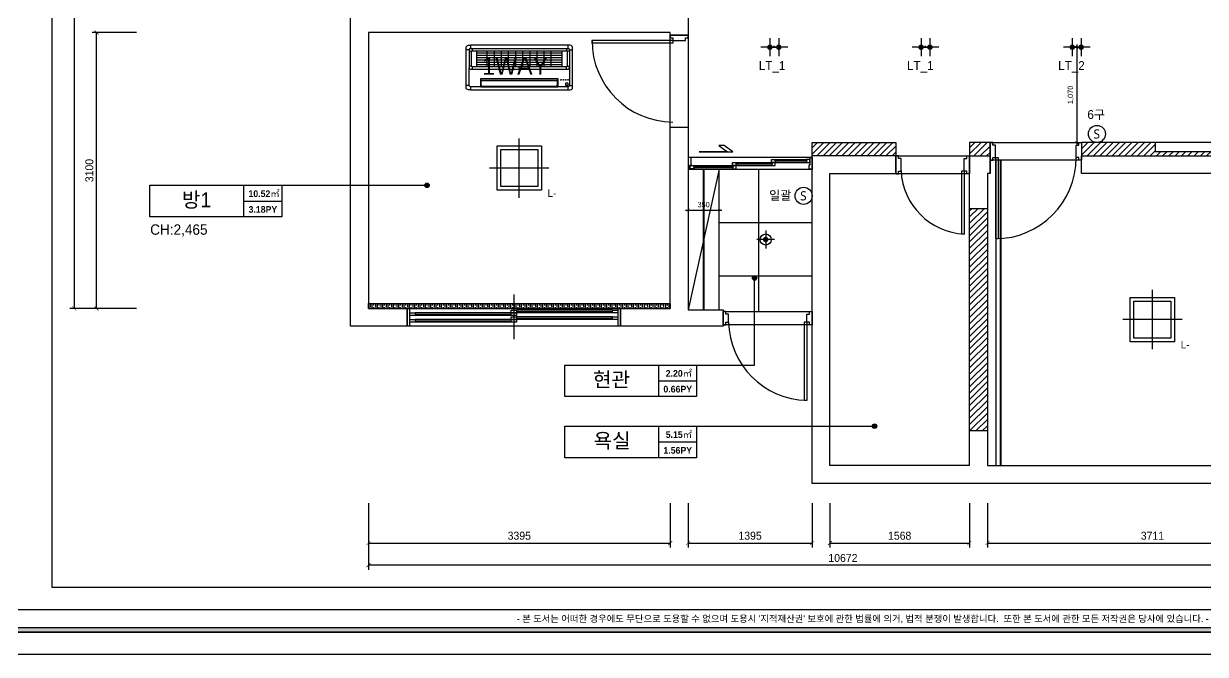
# Model space of a CAD drawing. Header units: millimetres. Extents: x 194631 to 262977, y 38570 to 93030.
# Drawn here: x 217061 to 230348, y 58922 to 66007 of the extents above; entities that cross this region are included whole.
import ezdxf
from ezdxf.enums import TextEntityAlignment as Align

# ---------------------------------------------------------------- set-up
doc = ezdxf.new("R2010")
doc.units = ezdxf.units.MM
doc.header["$LTSCALE"] = 20
doc.header["$PDMODE"] = 3
doc.linetypes.add('HID', pattern=[2.5, 1.5, -1])
doc.linetypes.add('HIDDEN', pattern=[9.525, 6.35, -3.175])
doc.layers.get('DEFPOINTS').update_dxf_attribs({"color": 248})
for name, color, linetype in [('0-ELC TEXT', 7, 'Continuous'), ('03-TEXT', 3, 'Continuous'), ('03-WAL NEW', 3, 'Continuous'), ('06-FUR', 6, 'Continuous'), ('06-LIGHT', 4, 'Continuous'), ('07-DIM', 5, 'Continuous'), ('3.기호.계단선', 30, 'Continuous'), ('C-HAT', 251, 'Continuous'), ('C-TEXT', 3, 'Continuous'), ('C-WALL1', 2, 'Continuous'), ('CO-DOOR', 8, 'Continuous'), ('FORM(YOURNAME)-1', 1, 'Continuous'), ('FORM(YOURNAME)-11', 1, 'Continuous'), ('RC-LIGHT', 7, 'Continuous'), ('도면층2', 2, 'Continuous'), ('도면층4', 4, 'Continuous'), ('도면층5', 5, 'Continuous'), ('도면층8', 8, 'Continuous'), ('설비', 140, 'Continuous'), ('치수', 7, 'Continuous')]:
    doc.layers.add(name, color=color, linetype=linetype)
doc.styles.add('DH-TEXT', font='')
doc.styles.add('HY 울릉도 L', font='')
doc.styles.add('HY견고딕', font='H2GTRE.TTF')
doc.styles.get("Standard").update_dxf_attribs({"font": ''})
doc.styles.add('YOURNAME', font='HY울릉도M.TTF')
doc.styles.add('넥슨고딕', font='NEXONLv1GothicBold.ttf')
doc.styles.add('코레일둥고', font='Korail_Round_Gothic_Medium.ttf')
doc.styles.get('DH-TEXT').set_extended_font_data('HY울릉도L')
doc.styles.get('HY 울릉도 L').set_extended_font_data('HY울릉도L')
doc.styles.get('Standard').set_extended_font_data('Haan YGodic 230')
doc.dimstyles.new('30', dxfattribs={"dimscale": 30, "dimtxt": 2, "dimasz": 1, "dimexe": 1, "dimexo": 1, "dimgap": 1, "dimtad": 1, "dimdec": 0, "dimrnd": 0.05, "dimdsep": 46, "dimlunit": 6, "dimtxsty": 'HY 울릉도 L', "dimblk": 'ARCHTICK', "dimcen": 2.5, "dimdle": 1, "dimclrd": 133, "dimclre": 133, "dimclrt": 30, "dimadec": 0, "dimazin": 0, "dimtfac": 1, "dimtdec": 0, "dimtix": 1, "dimtmove": 2, "dimatfit": 3, "dimldrblk": 'ARCHTICK', "dimfxl": 0, "dimlwd": -1, "dimlwe": -1, "dimarcsym": 0})
doc.dimstyles.new('YOURNAME-50', dxfattribs={"dimscale": 50, "dimtxt": 1.8, "dimasz": 0.9, "dimexe": 1, "dimexo": 3, "dimgap": 0.7, "dimtad": 1, "dimdec": 0, "dimzin": 0, "dimdsep": 46, "dimtxsty": 'YOURNAME', "dimblk": 'ARCHTICK', "dimcen": 0, "dimclrd": 1, "dimclre": 1, "dimclrt": 7, "dimadec": 0, "dimazin": 0, "dimtfac": 1, "dimtdec": 0, "dimtix": 1, "dimtmove": 2, "dimatfit": 3, "dimldrblk": 'ARCHTICK', "dimfxl": 0, "dimtolj": 1, "dimtzin": 0, "dimarcsym": 0})
pattern_1 = [(45, (21500, -18758.475), (-35.355339, 35.355339), [])]

# ---------------------------------------------------------------- blocks, each defined once
blk = doc.blocks.new('FORM-ELEVATION')
at = {"layer": 'FORM(YOURNAME)-11'}
h = blk.add_hatch(color=256, dxfattribs=at)
h.dxf.hatch_style = 1
h.paths.add_polyline_path([(-10309, 35708), (71691, 35708), (71691, 35508), (-10309, 35508)])
h.paths.add_polyline_path([(-10309, -21492), (71691, -21492), (71691, -21692), (-10309, -21692)])
at = {"layer": 'DEFPOINTS', "color": 158}
blk.add_line((62481, -20692), (-10309, -20692), dxfattribs=at)
for points in [[(-10309, -21692), (71691, -21692), (71691, 35708), (-10309, 35708)], [(-8309, 33708), (61071, 33708), (61071, -19692), (-8309, -19692)]]:
    blk.add_lwpolyline(points, close=True, dxfattribs=at)
at = {"layer": 'FORM(YOURNAME)-11', "color": 250}
blk.add_lwpolyline([(-11309, -22692), (72691, -22692), (72691, 36708), (-11309, 36708)], close=True, dxfattribs=at)
at = {"layer": 'FORM(YOURNAME)-11'}
blk.add_lwpolyline([(-10309, -21492), (71691, -21492), (71691, -21692), (-10309, -21692)], close=True, dxfattribs=at)
at = {"layer": 'FORM(YOURNAME)-11', "color": 1, "style": 'YOURNAME'}
blk.add_text("- 본 도서는 어떠한 경우에도 무단으로 도용할 수 없으며 도용시 '지적재산권' 보호에 관한 법률에 의거, 법적 분쟁이 발생합니다.  또한 본 도서에 관한 모든 저작권은 당사에 있습니다. -", height=300, dxfattribs=at).set_placement((28146, -21092), align=Align.MIDDLE_CENTER)
at = {"layer": 'FORM(YOURNAME)-11', "color": 3, "style": 'YOURNAME'}
for tag, height, p in [('1', 450, (71041, -1219)), ('2', 450, (71041, -1863)), ('3', 450, (71041, -3150)), ('4', 450, (71041, -5081)), ('5', 515, (71041, -7398)), ('6', 515, (71041, -9650)), ('7', 515, (71041, -11903)), ('8', 515, (71041, -14155)), ('9', 515, (71041, -16408)), ('10', 515, (66791, -18596)), ('11', 515, (71041, -18660)), ('12', 515, (66791, -20848)), ('13', 515, (71041, -20848))]:
    blk.add_attdef(tag, text='', height=height, dxfattribs=at).set_placement(p, align=Align.MIDDLE_RIGHT)
blk = doc.blocks.new('*U218')
at = {"layer": 'FORM(YOURNAME)-1', "xscale": 0.2500000000000001, "yscale": 0.2500000000000001, "zscale": 0.2500000000000001}
blk.add_blockref('FORM-ELEVATION', (219459, 64595), dxfattribs=at)
blk = doc.blocks.new('_ArchTick')
at = {"color": 0, "linetype": 'ByBlock', "const_width": 0.15}
blk.add_lwpolyline([(-0.5, -0.5), (0.5, 0.5)], dxfattribs=at)
blk = doc.blocks.new('*D164')
at = {"layer": 'DEFPOINTS', "color": 0}
for p in [(218481, 71677), (217631, 62807), (218481, 62807)]:
    blk.add_point(p, dxfattribs=at)
at = {"layer": '치수', "color": 1, "lineweight": -2}
for p, q in [((218331, 71677), (217581, 71677)), ((217631, 71677), (217631, 62807)), ((218331, 62807), (217581, 62807))]:
    blk.add_line(p, q, dxfattribs=at)
at = {"layer": '치수', "color": 1, "lineweight": -2, "xscale": 45, "yscale": 45, "zscale": 45}
for p, rotation in [((217631, 71677), 90), ((217631, 62807), 270)]:
    blk.add_blockref('_ArchTick', p, dxfattribs=dict(at, rotation=rotation))
at = {"layer": '치수', "color": 7, "insert": (217550, 67242), "char_height": 90, "attachment_point": 5, "rotation": 90, "style": 'YOURNAME'}
blk.add_mtext('\\A1;8870', dxfattribs=at)
blk = doc.blocks.new('*D167')
at = {"layer": 'DEFPOINTS', "color": 0}
for p in [(217881, 65907), (218481, 65907), (218481, 62807)]:
    blk.add_point(p, dxfattribs=at)
at = {"layer": '치수', "color": 1, "lineweight": -2}
for p, q in [((218331, 65907), (217831, 65907)), ((217881, 62807), (217881, 65907)), ((218331, 62807), (217831, 62807))]:
    blk.add_line(p, q, dxfattribs=at)
at = {"layer": '치수', "color": 1, "lineweight": -2, "xscale": 45, "yscale": 45, "zscale": 45}
for p, rotation in [((217881, 65907), 90), ((217881, 62807), 270)]:
    blk.add_blockref('_ArchTick', p, dxfattribs=dict(at, rotation=rotation))
at = {"layer": '치수', "color": 7, "insert": (217800, 64357), "char_height": 90, "attachment_point": 5, "rotation": 90, "style": 'YOURNAME'}
blk.add_mtext('\\A1;3100', dxfattribs=at)
blk = doc.blocks.new('*D172')
at = {"layer": 'DEFPOINTS', "color": 0}
for p in [(220937, 60772), (231609, 60772), (220937, 59922)]:
    blk.add_point(p, dxfattribs=at)
at = {"layer": '치수', "color": 1, "lineweight": -2}
for p, q in [((220937, 60622), (220937, 59872)), ((231609, 60622), (231609, 59872)), ((231609, 59922), (220937, 59922))]:
    blk.add_line(p, q, dxfattribs=at)
at = {"layer": '치수', "color": 1, "lineweight": -2, "xscale": 45, "yscale": 45, "zscale": 45, "rotation": 180}
blk.add_blockref('_ArchTick', (220937, 59922), dxfattribs=at)
at = {"layer": '치수', "color": 1, "lineweight": -2, "xscale": 45, "yscale": 45, "zscale": 45}
blk.add_blockref('_ArchTick', (231609, 59922), dxfattribs=at)
at = {"layer": '치수', "color": 7, "insert": (226273, 60004), "char_height": 90, "attachment_point": 5, "style": 'YOURNAME'}
blk.add_mtext('\\A1;10672', dxfattribs=at)
blk = doc.blocks.new('*D173')
at = {"layer": 'DEFPOINTS', "color": 0}
for p in [(226127, 60772), (227695, 60772), (227695, 60172)]:
    blk.add_point(p, dxfattribs=at)
at = {"layer": '치수', "color": 1, "lineweight": -2}
for p, q in [((226127, 60622), (226127, 60122)), ((227695, 60622), (227695, 60122)), ((226127, 60172), (227695, 60172))]:
    blk.add_line(p, q, dxfattribs=at)
at = {"layer": '치수', "color": 1, "lineweight": -2, "xscale": 45, "yscale": 45, "zscale": 45, "rotation": 180}
blk.add_blockref('_ArchTick', (226127, 60172), dxfattribs=at)
at = {"layer": '치수', "color": 1, "lineweight": -2, "xscale": 45, "yscale": 45, "zscale": 45}
blk.add_blockref('_ArchTick', (227695, 60172), dxfattribs=at)
at = {"layer": '치수', "color": 7, "insert": (226911, 60254), "char_height": 90, "attachment_point": 5, "style": 'YOURNAME'}
blk.add_mtext('\\A1;1568', dxfattribs=at)
blk = doc.blocks.new('*D174')
at = {"layer": 'DEFPOINTS', "color": 0}
for p in [(227898, 60772), (231609, 60772), (231609, 60172)]:
    blk.add_point(p, dxfattribs=at)
at = {"layer": '치수', "color": 1, "lineweight": -2}
for p, q in [((227898, 60622), (227898, 60122)), ((231609, 60622), (231609, 60122)), ((227898, 60172), (231609, 60172))]:
    blk.add_line(p, q, dxfattribs=at)
at = {"layer": '치수', "color": 1, "lineweight": -2, "xscale": 45, "yscale": 45, "zscale": 45, "rotation": 180}
blk.add_blockref('_ArchTick', (227898, 60172), dxfattribs=at)
at = {"layer": '치수', "color": 1, "lineweight": -2, "xscale": 45, "yscale": 45, "zscale": 45}
blk.add_blockref('_ArchTick', (231609, 60172), dxfattribs=at)
at = {"layer": '치수', "color": 7, "insert": (229753, 60254), "char_height": 90, "attachment_point": 5, "style": 'YOURNAME'}
blk.add_mtext('\\A1;3711', dxfattribs=at)
blk = doc.blocks.new('*D175')
at = {"layer": 'DEFPOINTS', "color": 0}
for p in [(220937, 60772), (224332, 60772), (224332, 60172)]:
    blk.add_point(p, dxfattribs=at)
at = {"layer": '치수', "color": 1, "lineweight": -2}
for p, q in [((220937, 60622), (220937, 60122)), ((224332, 60622), (224332, 60122)), ((220937, 60172), (224332, 60172))]:
    blk.add_line(p, q, dxfattribs=at)
at = {"layer": '치수', "color": 1, "lineweight": -2, "xscale": 45, "yscale": 45, "zscale": 45, "rotation": 180}
blk.add_blockref('_ArchTick', (220937, 60172), dxfattribs=at)
at = {"layer": '치수', "color": 1, "lineweight": -2, "xscale": 45, "yscale": 45, "zscale": 45}
blk.add_blockref('_ArchTick', (224332, 60172), dxfattribs=at)
at = {"layer": '치수', "color": 7, "insert": (222634, 60254), "char_height": 90, "attachment_point": 5, "style": 'YOURNAME'}
blk.add_mtext('\\A1;3395', dxfattribs=at)
blk = doc.blocks.new('*D176')
at = {"layer": 'DEFPOINTS', "color": 0}
for p in [(224532, 60772), (225927, 60772), (225927, 60172)]:
    blk.add_point(p, dxfattribs=at)
at = {"layer": '치수', "color": 1, "lineweight": -2}
for p, q in [((224532, 60622), (224532, 60122)), ((225927, 60622), (225927, 60122)), ((224532, 60172), (225927, 60172))]:
    blk.add_line(p, q, dxfattribs=at)
at = {"layer": '치수', "color": 1, "lineweight": -2, "xscale": 45, "yscale": 45, "zscale": 45, "rotation": 180}
blk.add_blockref('_ArchTick', (224532, 60172), dxfattribs=at)
at = {"layer": '치수', "color": 1, "lineweight": -2, "xscale": 45, "yscale": 45, "zscale": 45}
blk.add_blockref('_ArchTick', (225927, 60172), dxfattribs=at)
at = {"layer": '치수', "color": 7, "insert": (225229, 60254), "char_height": 90, "attachment_point": 5, "style": 'YOURNAME'}
blk.add_mtext('\\A1;1395', dxfattribs=at)
blk = doc.blocks.new('ID_C_1_S_T_BLO')
at = {"layer": '06-LIGHT', "color": 0, "linetype": 'Continuous'}
for p, q in [((-563.74995, 450), (-598.74997, 450)), ((-598.74997, 450), (-598.74997, 50)), ((-563.74995, 254.82159), (-563.74995, 450)), ((-550.89364, 443.74976), (-550.89364, 429.74976)), ((0, 500), (-548.74997, 500)), ((-548.74997, 500), (-548.74997, 465.00012)), ((-548.74997, 465.00012), (-431.67516, 465.00012)), ((-523.49993, 447.14347), (-547.49993, 447.14347)), ((-547.49993, 426.35605), (-523.49993, 426.35605)), ((-520.10622, 429.74976), (-520.10622, 443.74976)), ((427.4353, 463.37019), (-427.43529, 463.37019)), ((-427.43529, 463.37019), (-427.43529, 449.59936)), ((548.75, 500), (0, 500)), ((427.4353, 449.59936), (427.4353, 463.37019)), ((430.7501, 465.00012), (548.75, 465.00012)), ((548.75, 465.00012), (548.75, 500)), ((563.75, 450), (598.75, 450)), ((563.75, 450), (563.75, 254.80508)), ((598.75, 450), (598.75, 50)), ((548.7519, 266.47412), (-548.75098, 266.47412)), ((-531.23877, 266.47412), (-531.23877, 240.5)), ((430.7501, 372.0215), (-430.75008, 372.0215)), ((-427.43734, 395.8981), (427.4374, 395.8981)), ((531.2388, 240.5), (531.2388, 266.47412)), ((-538.23756, 233.5), (-564.23259, 233.5)), ((-538.23756, 67.5), (-538.23756, 233.5)), ((-531.23756, 264.50742), (-531.23756, 264.27603)), ((-531.23756, 240.5), (531.2376, 240.5)), ((-480.54997, 239.81793), (-480.54997, 232.18207)), ((480.55, 239.81793), (-480.54997, 239.81793)), ((-480.54997, 231.26793), (-480.54997, 223.63207)), ((-480.54997, 222.71793), (-480.54997, 215.08207)), ((-480.54997, 214.16793), (-480.54997, 206.53207)), ((480.55, 214.16793), (-480.54997, 214.16793)), ((-480.54997, 205.61793), (-480.54997, 197.98207)), ((-480.54997, 197.06793), (-480.54997, 189.43207)), ((-480.54997, 188.51793), (-480.54997, 180.88207)), ((480.55, 188.51793), (-480.54997, 188.51793)), ((-480.54997, 179.96793), (-480.54997, 172.33207)), ((-480.54997, 171.41793), (-480.54997, 163.78207)), ((-480.54997, 162.86793), (-480.54997, 155.23207)), ((480.55, 162.86793), (-480.54997, 162.86793)), ((-480.54997, 154.31793), (-480.54997, 146.68207)), ((-480.54997, 145.76793), (-480.54997, 138.13207)), ((-480.54997, 137.21793), (-480.54997, 129.58207)), ((480.55, 137.21793), (-480.54997, 137.21793)), ((-359.95137, 240.5), (-359.95137, 60.5)), ((-281.15146, 240.5), (-281.15146, 60.5)), ((-201.15146, 240.5), (-201.15146, 60.5)), ((-121.15146, 240.5), (-121.15146, 60.5)), ((-41.15146, 240.5), (-41.15146, 60.5)), ((39.9514, 240.5), (39.9514, 60.5)), ((119.9514, 240.5), (119.9514, 60.5)), ((199.9514, 240.5), (199.9514, 60.5)), ((279.9514, 240.5), (279.9514, 60.5)), ((359.9514, 240.5), (359.9514, 60.5)), ((480.55, 232.18207), (480.55, 239.81793)), ((480.55, 223.63207), (480.55, 231.26793)), ((480.55, 215.08207), (480.55, 222.71793)), ((480.55, 206.53207), (480.55, 214.16793)), ((480.55, 197.98207), (480.55, 205.61793)), ((480.55, 189.43207), (480.55, 197.06793)), ((480.55, 180.88207), (480.55, 188.51793)), ((480.55, 172.33207), (480.55, 179.96793)), ((480.55, 163.78207), (480.55, 171.41793)), ((480.55, 155.23207), (480.55, 162.86793)), ((480.55, 146.68207), (480.55, 154.31793)), ((480.55, 138.13207), (480.55, 145.76793)), ((480.55, 129.58207), (480.55, 137.21793)), ((531.2376, 264.27603), (531.2376, 264.50742)), ((531.2376, 263.50553), (531.2376, 264.27603)), ((538.2376, 233.5), (538.2376, 67.5)), ((564.2335, 50), (564.2335, 251.00111)), ((-564.23273, 50), (-598.74997, 50)), ((-548.74997, 34.51654), (-548.74997, 0)), ((-548.74997, 0), (0, 0)), ((-531.23746, 34.51651), (-531.23877, 60.5)), ((531.2376, 60.5), (-531.23756, 60.5)), ((-480.54997, 128.66793), (-480.54997, 121.03207)), ((-480.54997, 120.11793), (-480.54997, 112.48207)), ((-480.54997, 111.56793), (-480.54997, 103.93207)), ((480.55, 111.56793), (-480.54997, 111.56793)), ((-480.54997, 103.01793), (-480.54997, 95.38207)), ((-480.54997, 94.46793), (-480.54997, 86.83207)), ((-480.54997, 85.91793), (-480.54997, 78.28207)), ((480.55, 85.91793), (-480.54997, 85.91793)), ((-480.54997, 77.36793), (-480.54997, 69.73207)), ((-480.54997, 68.81793), (-480.54997, 61.18207)), ((0, 0), (548.75, 0)), ((480.55, 121.03207), (480.55, 128.66793)), ((480.55, 112.48207), (480.55, 120.11793)), ((480.55, 103.93207), (480.55, 111.56793)), ((480.55, 95.38207), (480.55, 103.01793)), ((480.55, 86.83207), (480.55, 94.46793)), ((480.55, 78.28207), (480.55, 85.91793)), ((480.55, 69.73207), (480.55, 77.36793)), ((480.55, 61.18207), (480.55, 68.81793)), ((531.2375, 34.51651), (531.2388, 60.5)), ((548.75, -0.00009), (548.75, 34.51651)), ((564.2335, 50), (598.75, 50))]:
    blk.add_line(p, q, dxfattribs=at)
at = {"layer": '06-LIGHT'}
for p, q in [((-5, 250), (5, 250)), ((0, 255), (0, 245))]:
    blk.add_line(p, q, dxfattribs=at)
at = {"layer": '06-LIGHT', "color": 0, "linetype": 'Continuous'}
for points in [[(-431.67516, 471.85909), (430.7501, 471.85909), (430.7501, 372.02138), (-431.67516, 372.02138)], [(-427.43529, 463.37019), (427.4375, 463.37019), (427.4375, 395.89798), (-427.43529, 395.89798)]]:
    blk.add_lwpolyline(points, close=True, dxfattribs=at)
blk.add_lwpolyline([(-531.23767, 263.50555), (-531.23767, 263.54463, 0.000001034), (-531.23767, 263.58368, 0.0000010218), (-531.23766, 263.6227, 0.0000010383), (-531.23766, 263.66159, 0.0000011), (-531.23766, 263.70019, 0.0000011551), (-531.23765, 263.73839, 0.0000012103), (-531.23765, 263.77606, 0.000001273), (-531.23765, 263.81311, 0.0000013504), (-531.23765, 263.84938, 0.0000014367), (-531.23765, 263.88478, 0.0000015359), (-531.23765, 263.91916, 0.0000016507), (-531.23764, 263.95244, 0.0000017826), (-531.23764, 263.98448, 0.0000019419), (-531.23764, 264.01521, 0.0000021268), (-531.23764, 264.04448, 0.000002346), (-531.23764, 264.07226, 0.0000025898), (-531.23764, 264.09841, 0.0000029343), (-531.23764, 264.12294, 0.0000033789), (-531.23765, 264.1457, 0.000003805), (-531.23765, 264.16671, 0.0000041313), (-531.23765, 264.18585, 0.0000052916), (-531.23765, 264.20324, 0.0000075718), (-531.23765, 264.21882, 0.000007551), (-531.23765, 264.23235, 0.0000035929), (-531.23766, 264.24362, 0.0000138277), (-531.23766, 264.25404, 0.0000424811), (-531.23766, 264.26491, 0.000045147), (-531.23767, 264.27602, 0.0000398279)], format="xyb", dxfattribs=at)
for centre in [(-549.04356, 387.29339), (-522.04356, 387.29339), (-495.04356, 387.29339), (-468.04356, 387.29339)]:
    blk.add_circle(centre, 3.625, dxfattribs=at)
for centre, radius, start, end in [((-547.49993, 443.74976), 3.39371, 90, 180), ((-547.49993, 429.74976), 3.39371, 180, 270), ((-523.49993, 443.74976), 3.39371, 0, 90), ((-523.49993, 429.74976), 3.39371, 270, 0), ((-548.75107, 251.00111), 15.47777, 90, 165.70963), ((548.7519, 251.00111), 15.47301, 14.231792, 90)]:
    blk.add_arc(centre, radius, start, end, dxfattribs=at)
for points, knots in [([(-548.75004, 500.0001), (-552.60524, 500), (-560.27248, 500.02015), (-568.01257, 499.99527), (-578.86163, 500.01157), (-593.00665, 494.25369), (-598.76126, 480.11266), (-598.7446, 469.26209), (-598.76983, 461.52267), (-598.74997, 453.85529), (-598.75006, 450.00008)], [0, 0, 0, 0, 0.22815986, 0.45631973, 0.45631973, 0.85766963, 1.2590195, 1.2590195, 1.4871794, 1.7153393, 1.7153393, 1.7153393, 1.7153393]), ([(-548.75004, 465), (-549.79525, 465.00009), (-551.88468, 464.77901), (-553.88379, 464.13263), (-556.51995, 462.96403), (-559.59639, 460.8448), (-561.71493, 457.76921), (-562.88342, 455.13348), (-563.52908, 453.13451), (-563.74991, 451.04429), (-563.74996, 450.00008)], [0, 0, 0, 0, 0.13301151, 0.26602302, 0.26602302, 0.5, 0.73397698, 0.73397698, 0.86698849, 1, 1, 1, 1]), ([(548.75, 500.0001), (552.6053, 500), (560.2725, 500.02015), (568.0126, 499.99527), (578.8617, 500.01157), (593.0067, 494.25369), (598.7613, 480.11266), (598.7446, 469.26209), (598.7699, 461.52267), (598.75, 453.85529), (598.75, 450.00008)], [0, 0, 0, 0, 0.22815986, 0.45631973, 0.45631973, 0.85766963, 1.2590195, 1.2590195, 1.4871794, 1.7153393, 1.7153393, 1.7153393, 1.7153393]), ([(548.75, 465), (549.7953, 465.00009), (551.8847, 464.77901), (553.8838, 464.13263), (556.52, 462.96403), (559.5964, 460.8448), (561.715, 457.76921), (562.8835, 455.13348), (563.5291, 453.13451), (563.75, 451.04429), (563.7499, 450.00008)], [0, 0, 0, 0, 0.13301151, 0.26602302, 0.26602302, 0.5, 0.73397698, 0.73397698, 0.86698849, 1, 1, 1, 1]), ([(-538.23745, 233.50001), (-538.23756, 234.63478), (-537.958, 235.76573), (-537.10239, 237.38343), (-536.26294, 238.52645), (-535.11977, 239.36564), (-533.50261, 240.22102), (-532.37185, 240.5), (-531.23767, 240.50009)], [0, 0, 0, 0, 0.30961454, 0.30961454, 0.50006661, 0.69051868, 0.69051868, 1, 1, 1, 1]), ([(531.2376, 240.50009), (532.3719, 240.5), (533.5027, 240.22102), (535.1198, 239.36564), (536.263, 238.52645), (537.1024, 237.38343), (537.9581, 235.76573), (538.2376, 234.63478), (538.2377, 233.50001)], [0, 0, 0, 0, 0.30948132, 0.30948132, 0.49993339, 0.69038546, 0.69038546, 1, 1, 1, 1]), ([(564.2334, 251.00126), (564.2335, 251.64186), (564.1933, 252.28268), (564.0733, 253.2364), (564.0234, 253.55308), (563.9337, 254.02533), (563.9013, 254.18228), (563.8491, 254.4169), (563.831, 254.49498), (563.7938, 254.65084), (563.7699, 254.72744), (563.7499, 254.80495)], [2, 2, 2, 2, 4.5023003, 4.5023003, 5.7534369, 5.7534369, 6.3789939, 6.3789939, 6.6917768, 6.6917768, 7.0045742, 7.0045742, 7.0045742, 7.0045742]), ([(-598.75006, 49.99993), (-598.74997, 46.14471), (-598.76984, 38.47726), (-598.74462, 30.73778), (-598.76133, 19.88723), (-593.00682, 5.74648), (-578.86153, -0.0115), (-568.01244, 0.00476), (-560.27241, -0.02015), (-552.60524, 0), (-548.75004, -0.00009)], [0, 0, 0, 0, 0.22816002, 0.45632004, 0.45632004, 0.85767022, 1.2590204, 1.2590204, 1.4871804, 1.7153404, 1.7153404, 1.7153404, 1.7153404]), ([(-548.75004, 34.51651), (-550.73628, 34.51635), (-552.7231, 34.90399), (-555.58589, 36.06494), (-556.56416, 36.58941), (-558.31225, 37.78254), (-559.09301, 38.43619), (-561.20349, 40.58802), (-562.32434, 42.29156), (-563.83941, 45.99629), (-564.23296, 47.99787), (-564.23286, 49.99962)], [2, 2, 2, 2, 9.7511416, 9.7511416, 14.058025, 14.058025, 18.012457, 18.012457, 25.823127, 25.823127, 33.63537, 33.63537, 33.63537, 33.63537]), ([(-531.23767, 60.4999), (-532.37185, 60.5), (-533.50261, 60.77899), (-535.11977, 61.63436), (-536.26294, 62.47356), (-537.10239, 63.61657), (-537.958, 65.23427), (-538.23756, 66.36522), (-538.23745, 67.49998)], [0, 0, 0, 0, 0.30948132, 0.30948132, 0.49993339, 0.69038546, 0.69038546, 1, 1, 1, 1]), ([(538.2377, 67.49998), (538.2376, 66.36522), (537.9581, 65.23427), (537.1024, 63.61657), (536.263, 62.47356), (535.1198, 61.63436), (533.5027, 60.77899), (532.3719, 60.5), (531.2376, 60.4999)], [0, 0, 0, 0, 0.30961454, 0.30961454, 0.50006661, 0.69051868, 0.69051868, 1, 1, 1, 1]), ([(598.75, 49.99993), (598.75, 46.14471), (598.7699, 38.47726), (598.7447, 30.73778), (598.7614, 19.88723), (593.0069, 5.74648), (578.8616, -0.0115), (568.0125, 0.00476), (560.2725, -0.02015), (552.6053, 0), (548.75, -0.00009)], [0, 0, 0, 0, 0.22816002, 0.45632004, 0.45632004, 0.85767022, 1.2590204, 1.2590204, 1.4871804, 1.7153404, 1.7153404, 1.7153404, 1.7153404]), ([(548.7506, 34.51651), (550.7763, 34.51645), (554.8312, 35.32355), (559.9817, 38.76839), (563.4265, 43.91895), (564.2336, 47.97376), (564.2334, 49.99993)], [2, 2, 2, 2, 9.9070768, 17.816346, 25.725604, 33.632516, 33.632516, 33.632516, 33.632516])]:
    blk.add_open_spline(points, degree=3, knots=knots, dxfattribs=at)
for points in [[(-564.23286, 49.99962), (-564.2327, 116.99909), (-564.2327, 184.00001), (-564.23256, 251.00096)], [(-564.23256, 251.00096), (-564.2327, 252.28769), (-564.07013, 253.57481), (-563.74996, 254.82148)], [(-538.23745, 233.50001), (-545.97181, 233.5), (-553.70535, 233.5), (-561.2357, 233.50001)], [(538.2377, 233.50001), (545.9719, 233.5), (553.7054, 233.5), (564.56879, 233.50001)], [(-564.21849, 67.49998), (-553.70533, 67.5), (-545.9718, 67.5), (-538.23745, 67.49998)], [(0.0001, 34.51651), (-182.91676, 34.51654), (-365.83355, 34.51654), (-548.75004, 34.51651)], [(548.7506, 34.51651), (365.8336, 34.51654), (182.9168, 34.51654), (0.0001, 34.51651)], [(564.10157, 67.49998), (553.7054, 67.5), (545.9719, 67.5), (538.2377, 67.49998)]]:
    blk.add_open_spline(points, degree=3, dxfattribs=at)
at = {"layer": '06-LIGHT', "style": 'HY견고딕'}
blk.add_text('1WAY', height=200, rotation=180, dxfattribs=at).set_placement((417.33362, 131.07202), align=Align.TOP_LEFT)
blk = doc.blocks.new('FLLLOR')
at = {"color": 8, "linetype": 'HID', "ltscale": 2}
for points in [[(204372, 86507), (206195, 86507), (206195, 88971)], [(206395, 88971), (206395, 86206), (204372, 86207)]]:
    blk.add_lwpolyline(points, dxfattribs=at)
at = {"layer": 'C-WALL1'}
for p, q in [((210309, 90636), (209095, 90636)), ((209095, 90636), (209095, 90436)), ((210309, 88866), (210309, 90636)), ((209095, 90436), (210109, 90436)), ((210109, 90436), (210109, 89171)), ((210109, 89171), (206195, 89171)), ((206195, 89171), (206195, 88971)), ((206395, 89171), (206245, 89171)), ((206195, 88971), (206395, 88971)), ((206395, 88971), (210109, 88971)), ((210109, 88866), (210109, 88971)), ((210109, 88866), (210309, 88866)), ((203032, 86507), (204372, 86507)), ((204372, 86507), (204372, 86207)), ((202832, 84636), (203032, 84636)), ((202832, 83601), (203032, 83601)), ((206397, 83081), (206397, 79801))]:
    blk.add_line(p, q, dxfattribs=at)
for points in [[(199872, 81366), (199872, 81566), (199872, 81366), (199237, 81366), (199237, 90636), (199997, 90636), (199997, 90436), (199437, 90436)], [(204372, 86207), (203032, 86206), (203032, 85921), (202832, 85921), (202832, 90436), (202387, 90436), (202387, 90636), (203327, 90636), (203327, 90436), (203032, 90436), (203032, 86506)], [(199437, 90436), (199437, 86836), (200952, 86836), (200952, 86636), (200952, 86516), (200752, 86516), (200752, 86636), (199437, 86636), (199437, 84866), (200752, 84866)], [(200752, 84866), (200752, 85716), (200952, 85716), (200952, 84866), (202832, 84866), (202832, 84886), (203032, 84886), (203032, 84636)], [(202832, 84636), (202832, 84666), (199437, 84666), (199437, 81566), (199872, 81566)], [(203032, 83601), (203032, 81551), (203427, 81551), (203427, 81366), (202272, 81366), (202272, 81566), (202832, 81566), (202832, 83601)], [(206198, 79801), (204627, 79801), (204627, 83081), (205367, 83081), (205367, 83281), (204427, 83281)], [(206197, 79801), (206197, 83281), (206427, 83281), (206427, 83081), (206398, 83081)]]:
    blk.add_lwpolyline(points, dxfattribs=at)
for points in [[(204327, 90636), (204327, 90236), (204727, 90236), (204727, 90436), (205177, 90436), (205177, 90636)], [(206395, 90066), (206395, 90636), (205677, 90636), (205677, 90436), (206195, 90436), (206195, 90066)], [(207457, 83281), (210309, 83281), (210309, 83081), (207457, 83081)]]:
    blk.add_lwpolyline(points, close=True, dxfattribs=at)
blk.add_lwpolyline([(206398, 79801), (209559, 79801), (209559, 80001), (209959, 80001), (209959, 79801), (209959, 79801, 0.301385), (210109, 80051), (210109, 80269), (210309, 80269), (210309, 79601), (204427, 79601), (204427, 83281)], format="xyb", dxfattribs=at)
at = {"layer": '도면층2'}
blk.add_line((206395, 90436), (206395, 90636), dxfattribs=at)
at = {"layer": '도면층4'}
for p, q in [((201192, 90770), (201192, 90270)), ((203827, 90286), (203827, 90786)), ((205427, 90286), (205427, 90786)), ((208195, 90786), (208195, 90286)), ((199997, 90636), (202387, 90636)), ((199997, 90436), (199997, 90636)), ((200027, 90436), (200027, 90636)), ((202357, 90636), (202357, 90436)), ((202387, 90636), (202387, 90436)), ((203327, 90436), (203327, 90636)), ((203327, 90636), (204327, 90636)), ((203357, 90436), (203357, 90636)), ((204297, 90636), (204297, 90436)), ((204327, 90636), (204327, 90436)), ((205177, 90436), (205177, 90636)), ((205177, 90636), (205677, 90636)), ((205207, 90436), (205207, 90636)), ((205647, 90636), (205647, 90436)), ((205677, 90636), (205677, 90436)), ((206395, 90636), (209095, 90636)), ((206395, 90436), (206395, 90636)), ((206425, 90436), (206425, 90636)), ((209065, 90636), (209065, 90436)), ((209095, 90636), (209095, 90436)), ((200087, 90570), (201162, 90570)), ((200087, 90496), (201162, 90496)), ((201222, 90600), (202297, 90600)), ((201222, 90526), (202297, 90526)), ((203797, 90521), (203417, 90521)), ((204237, 90551), (203857, 90551)), ((205397, 90521), (205267, 90521)), ((205587, 90551), (205457, 90551)), ((206485, 90521), (208165, 90521)), ((208225, 90551), (209005, 90551)), ((202387, 90436), (199997, 90436)), ((204327, 90436), (203327, 90436)), ((205677, 90436), (205177, 90436)), ((209095, 90436), (206395, 90436)), ((206245, 90066), (206245, 89171)), ((206395, 89171), (206395, 90066)), ((206245, 89171), (206395, 89171)), ((206395, 89171), (206245, 89171)), ((206365, 89261), (207139, 89261)), ((206365, 89231), (206365, 89261)), ((206365, 89231), (207140, 89231)), ((207139, 89231), (207139, 89261)), ((210110, 86166), (210109, 88866)), ((210109, 88866), (210309, 88866)), ((210109, 88836), (210309, 88836)), ((210194, 87896), (210194, 88776)), ((210309, 88866), (210310, 86166)), ((209959, 87866), (210459, 87866)), ((210225, 86256), (210224, 87836)), ((200952, 86516), (200752, 86516)), ((200752, 86516), (200752, 85716)), ((200752, 86516), (200952, 86516)), ((200952, 85716), (200952, 86516)), ((200782, 86456), (200101, 86456)), ((200102, 86456), (200102, 86426)), ((200782, 86426), (200102, 86426)), ((200782, 86456), (200782, 86426)), ((210110, 86126), (210109, 83426)), ((210310, 86196), (210110, 86196)), ((210310, 86166), (210110, 86166)), ((210310, 86126), (210110, 86126)), ((210309, 83426), (210310, 86126)), ((210310, 86096), (210110, 86096)), ((210225, 86036), (210224, 84456)), ((200752, 85716), (200952, 85716)), ((209959, 84426), (210459, 84426)), ((210194, 84396), (210194, 83516)), ((210109, 83456), (210309, 83456)), ((210109, 83426), (210309, 83426)), ((206427, 83081), (206427, 83281)), ((210109, 80269), (210109, 83081)), ((210109, 83081), (210309, 83081)), ((210109, 83051), (210309, 83051)), ((210309, 83081), (210309, 80269)), ((210194, 82111), (210194, 82991)), ((209959, 82081), (210459, 82081)), ((210224, 80359), (210224, 82051)), ((201072, 81721), (201072, 81221)), ((199872, 81566), (202272, 81566)), ((199872, 81366), (199872, 81566)), ((199902, 81366), (199902, 81566)), ((199962, 81500), (201042, 81500)), ((201102, 81530), (202182, 81530)), ((201102, 81456), (202182, 81456)), ((202242, 81566), (202242, 81366)), ((202272, 81566), (202272, 81366)), ((203427, 81533), (204427, 81533)), ((203427, 81383), (203427, 81533)), ((202272, 81366), (199872, 81366)), ((199962, 81426), (201042, 81426)), ((204427, 81383), (203427, 81383)), ((204337, 81413), (204337, 80534)), ((204367, 81413), (204337, 81413)), ((204367, 81413), (204367, 80533)), ((204367, 80533), (204337, 80533)), ((210309, 80299), (210109, 80299)), ((210309, 80269), (210109, 80269))]:
    blk.add_line(p, q, dxfattribs=at)
at = {"layer": '도면층4', "linetype": 'HIDDEN'}
for p, q in [((202832, 86836), (200952, 86836)), ((202832, 86636), (200952, 86636))]:
    blk.add_line(p, q, dxfattribs=at)
at = {"layer": '도면층4'}
for points in [[(200027, 90555), (200027, 90585), (200087, 90585), (200087, 90555)], [(200027, 90481), (200027, 90511), (200087, 90511), (200087, 90481)], [(201162, 90585), (201162, 90615), (201222, 90615), (201222, 90585)], [(201162, 90555), (201162, 90585), (201222, 90585), (201222, 90555)], [(201162, 90511), (201162, 90541), (201222, 90541), (201222, 90511)], [(201162, 90481), (201162, 90511), (201222, 90511), (201222, 90481)], [(202297, 90585), (202297, 90615), (202357, 90615), (202357, 90585)], [(202297, 90511), (202297, 90541), (202357, 90541), (202357, 90511)], [(203417, 90536), (203417, 90506), (203357, 90506), (203357, 90536)], [(203857, 90566), (203857, 90536), (203797, 90536), (203797, 90566)], [(203857, 90536), (203857, 90506), (203797, 90506), (203797, 90536)], [(204297, 90566), (204297, 90536), (204237, 90536), (204237, 90566)], [(205267, 90536), (205267, 90506), (205207, 90506), (205207, 90536)], [(205457, 90566), (205457, 90536), (205397, 90536), (205397, 90566)], [(205457, 90536), (205457, 90506), (205397, 90506), (205397, 90536)], [(205647, 90566), (205647, 90536), (205587, 90536), (205587, 90566)], [(206425, 90506), (206425, 90536), (206485, 90536), (206485, 90506)], [(208165, 90536), (208165, 90566), (208225, 90566), (208225, 90536)], [(208165, 90506), (208165, 90536), (208225, 90536), (208225, 90506)], [(209005, 90536), (209005, 90566), (209065, 90566), (209065, 90536)], [(210209, 88776), (210179, 88776), (210179, 88836), (210209, 88836)], [(210209, 87836), (210179, 87836), (210179, 87896), (210209, 87896)], [(210239, 87836), (210209, 87836), (210209, 87896), (210239, 87896)], [(200952, 86636), (200982, 86636), (200982, 86836), (200952, 86836)], [(202832, 86636), (202802, 86636), (202802, 86836), (202832, 86836)], [(210240, 86196), (210210, 86196), (210210, 86256), (210240, 86256)], [(210110, 86126), (210310, 86126), (210310, 86166), (210110, 86166)], [(210240, 86096), (210210, 86096), (210210, 86036), (210240, 86036)], [(210209, 84456), (210179, 84456), (210179, 84396), (210209, 84396)], [(210239, 84456), (210209, 84456), (210209, 84396), (210239, 84396)], [(210209, 83516), (210179, 83516), (210179, 83456), (210209, 83456)], [(210209, 82991), (210179, 82991), (210179, 83051), (210209, 83051)], [(210209, 82051), (210179, 82051), (210179, 82111), (210209, 82111)], [(210239, 82051), (210209, 82051), (210209, 82111), (210239, 82111)], [(199902, 81485), (199902, 81515), (199962, 81515), (199962, 81485)], [(201042, 81515), (201042, 81545), (201102, 81545), (201102, 81515)], [(201042, 81485), (201042, 81515), (201102, 81515), (201102, 81485)], [(201042, 81441), (201042, 81471), (201102, 81471), (201102, 81441)], [(202182, 81515), (202182, 81545), (202242, 81545), (202242, 81515)], [(202182, 81441), (202182, 81471), (202242, 81471), (202242, 81441)], [(199902, 81411), (199902, 81441), (199962, 81441), (199962, 81411)], [(201042, 81411), (201042, 81441), (201102, 81441), (201102, 81411)], [(210239, 80299), (210209, 80299), (210209, 80359), (210239, 80359)]]:
    blk.add_lwpolyline(points, close=True, dxfattribs=at)
for points in [[(206395, 90066), (206395, 90036), (206365, 90036), (206365, 90006), (206275, 90006), (206275, 90036), (206245, 90036), (206245, 90066), (206395, 90066)], [(206395, 89171), (206395, 89201), (206365, 89201), (206365, 89231), (206275, 89231), (206275, 89201), (206245, 89201), (206245, 89171), (206395, 89171)], [(200752, 86516), (200752, 86486), (200782, 86486), (200782, 86456), (200922, 86456), (200922, 86486), (200952, 86486), (200952, 86516), (200752, 86516)], [(200752, 85716), (200752, 85746), (200782, 85746), (200782, 85776), (200922, 85776), (200922, 85746), (200952, 85746), (200952, 85716), (200752, 85716)], [(210309, 83281), (210309, 83426), (210109, 83426), (210109, 83281), (210309, 83281)], [(203427, 81383), (203457, 81383), (203457, 81413), (203487, 81413), (203487, 81503), (203457, 81503), (203457, 81533), (203427, 81533), (203427, 81383)], [(204427, 81383), (204397, 81383), (204397, 81413), (204367, 81413), (204367, 81503), (204397, 81503), (204397, 81533), (204427, 81533), (204427, 81383)]]:
    blk.add_lwpolyline(points, dxfattribs=at)
at = {"layer": '도면층5'}
for p, q in [((201162, 90585), (200087, 90585)), ((201162, 90555), (200087, 90555)), ((201162, 90511), (200087, 90511)), ((202297, 90615), (201222, 90615)), ((202297, 90585), (201222, 90585)), ((202297, 90541), (201222, 90541)), ((202297, 90511), (201222, 90511)), ((203417, 90536), (203797, 90536)), ((203417, 90506), (203797, 90506)), ((203857, 90566), (204237, 90566)), ((203857, 90536), (204237, 90536)), ((205267, 90536), (205397, 90536)), ((205267, 90506), (205397, 90506)), ((205457, 90566), (205587, 90566)), ((205457, 90536), (205587, 90536)), ((208165, 90536), (206485, 90536)), ((208165, 90506), (206485, 90506)), ((209005, 90566), (208225, 90566)), ((209005, 90536), (208225, 90536)), ((201162, 90481), (200087, 90481)), ((210179, 88776), (210179, 87896)), ((210209, 88776), (210209, 87896)), ((210209, 87836), (210210, 86256)), ((210239, 87836), (210240, 86256)), ((210209, 84456), (210210, 86036)), ((210239, 84456), (210240, 86036)), ((210179, 83516), (210179, 84396)), ((210209, 83516), (210209, 84396)), ((210179, 82991), (210179, 82111)), ((210209, 82991), (210209, 82111)), ((210209, 82051), (210209, 80359)), ((210239, 82051), (210239, 80359)), ((201042, 81515), (199962, 81515)), ((201042, 81485), (199962, 81485)), ((202182, 81545), (201102, 81545)), ((202182, 81515), (201102, 81515)), ((202182, 81471), (201102, 81471)), ((201042, 81441), (199962, 81441)), ((201042, 81411), (199962, 81411)), ((202182, 81441), (201102, 81441))]:
    blk.add_line(p, q, dxfattribs=at)
for centre, radius, start, end in [((206365, 89232), 774, 359.9298, 90.0291), ((200799, 86474), 698, 181.4571, 268.5429), ((204383, 81430), 896, 181.0786, 268.9576)]:
    blk.add_arc(centre, radius, start, end, dxfattribs=at)
blk = doc.blocks.new('FFFF')
at = {"layer": '03-WAL NEW'}
h = blk.add_hatch(dxfattribs=at)
h.set_pattern_fill('_USER', color=256, scale=50, angle=45, pattern_type=0)
h.set_pattern_definition(pattern_1)
h.paths.add_polyline_path([(227697, 64522), (227927, 64522), (227927, 64672), (227697, 64672)])
h.paths.add_polyline_path([(225927, 64522), (225927, 64572), (225927, 64672), (226867, 64672), (226867, 64522)])
h.paths.add_polyline_path([(229783, 64572), (229783, 64672), (228957, 64672), (228957, 64522), (231609, 64522), (231609, 64672), (230783, 64672), (230783, 64572)])
h = blk.add_hatch(dxfattribs=at)
h.set_pattern_fill('_USER', color=256, scale=50, angle=45, pattern_type=0)
h.set_pattern_definition(pattern_1)
h.paths.add_polyline_path([(227897, 61432), (227698, 61432), (227698, 63932), (227897, 63932)])
at = {"layer": '3.기호.계단선'}
h = blk.add_hatch(dxfattribs=at)
h.set_pattern_fill('GOST_WOOD', color=256, scale=10)
h.set_pattern_definition([(90, (21500, -18758.475), (60, -4e-15), [100, -20]), (90, (21520, -18778.475), (60, -4e-15), [60, -15, 30, -15]), (90, (21540, -18808.475), (60, -4e-15), [100, -20])])
h.paths.add_polyline_path([(224332, 62862), (222572, 62862), (222572, 62807), (223772, 62807), (224332, 62807)])
h.paths.add_polyline_path([(222572, 62862), (220937, 62862), (220937, 62807), (221372, 62807), (222572, 62807)])
at = {"layer": 'C-HAT'}
h = blk.add_hatch(dxfattribs=at)
h.set_pattern_fill('_USER', color=256, scale=600, double=1, pattern_type=0)
h.set_pattern_definition([(0, (225926.74, 64372.46), (0, 600), []), (90, (225926.74, 64372.46), (-600, 4e-14), [])])
h.paths.add_polyline_path([(224882, 64372), (225927, 64372), (225927, 62775), (224882, 62775)])
blk.add_line((224882, 64372), (225927, 64372))
at = {"layer": '03-WAL NEW'}
for points in [[(225927, 64572), (225927, 64572), (225927, 64672), (226867, 64672), (226867, 64522), (225927, 64522), (225927, 64572)], [(227897, 61432), (227698, 61432), (227698, 63932), (227897, 63932), (227897, 61432)]]:
    blk.add_lwpolyline(points, dxfattribs=at)
for points in [[(227697, 64522), (227927, 64522), (227927, 64672), (227697, 64672)], [(228957, 64522), (231609, 64522), (231609, 64672), (228957, 64672)], [(229783, 64572), (230783, 64572), (230783, 64672), (229783, 64672)]]:
    blk.add_lwpolyline(points, close=True, dxfattribs=at)
at = {"layer": '06-FUR', "color": 8}
blk.add_line((224882, 64372), (224532, 62792), dxfattribs=at)
blk.add_lwpolyline([(224532, 62792), (224882, 62792), (224882, 64372), (224532, 64372)], close=True, dxfattribs=at)
at = {"layer": '3.기호.계단선'}
blk.add_lwpolyline([(220937, 62862), (224332, 62862), (224332, 62807), (220937, 62807)], close=True, dxfattribs=at)
at = {"layer": 'CO-DOOR', "color": 1}
blk.add_lwpolyline([(224655, 64568), (225035, 64568), (224936, 64640), (224878, 64640), (224976, 64568), (224655, 64568)], close=True, dxfattribs=at)
at = {"layer": '도면층4'}
for p, q in [((224362, 65817), (223451, 65817)), ((223451, 65817), (223451, 65787)), ((224362, 65787), (223452, 65787)), ((224332, 64842), (224332, 65877)), ((224362, 65817), (224362, 65787)), ((224532, 65877), (224532, 64842)), ((227927, 64672), (228957, 64672)), ((226867, 64522), (227697, 64522)), ((228957, 64472), (227927, 64472)), ((227987, 64502), (227987, 63592)), ((227987, 64502), (228017, 64502)), ((228017, 64502), (228017, 63592)), ((227697, 64322), (226867, 64322)), ((227607, 64352), (227607, 63642)), ((227637, 64352), (227607, 64352)), ((227637, 64352), (227637, 63641)), ((227636, 63642), (227606, 63642)), ((227987, 63592), (228017, 63592))]:
    blk.add_line(p, q, dxfattribs=at)
for points in [[(224332, 65877), (224332, 65847), (224362, 65847), (224362, 65817), (224502, 65817), (224502, 65847), (224532, 65847), (224532, 65877), (224332, 65877)], [(227927, 64472), (227957, 64472), (227957, 64502), (227987, 64502), (227987, 64642), (227957, 64642), (227957, 64672), (227927, 64672), (227927, 64472)], [(228957, 64472), (228927, 64472), (228927, 64502), (228897, 64502), (228897, 64642), (228927, 64642), (228927, 64672), (228957, 64672), (228957, 64472)], [(226867, 64322), (226897, 64322), (226897, 64352), (226927, 64352), (226927, 64492), (226897, 64492), (226897, 64522), (226867, 64522), (226867, 64322)], [(227697, 64322), (227667, 64322), (227667, 64352), (227637, 64352), (227637, 64492), (227667, 64492), (227667, 64522), (227697, 64522), (227697, 64322)]]:
    blk.add_lwpolyline(points, dxfattribs=at)
at = {"layer": '도면층5'}
for centre, radius, start, end in [((224366, 65816), 914, 179.9542, 269.7318), ((227987, 64502), 910, 270, 0), ((227678, 64394), 753, 183.1285, 266.8356)]:
    blk.add_arc(centre, radius, start, end, dxfattribs=at)
at = {"layer": '도면층8'}
for p, q in [((225927, 64502), (224532, 64502)), ((225076, 64448), (225501, 64448)), ((225516, 64483), (225861, 64483)), ((225516, 64448), (225861, 64448)), ((224552, 64372), (225892, 64372)), ((224567, 64420), (224567, 64418)), ((224601, 64413), (225031, 64413)), ((224601, 64378), (225031, 64378)), ((225031, 64413), (225501, 64413))]:
    blk.add_line(p, q, dxfattribs=at)
for points in [[(224532, 64497), (224532, 64372), (224552, 64372), (224552, 64418), (224567, 64418), (224567, 64502), (224532, 64502), (224532, 64497)], [(225516, 64473), (225519, 64471), (225520, 64470), (225520, 64468)], [(225516, 64459), (225519, 64461), (225520, 64462), (225520, 64464)], [(225856, 64464), (225520, 64464), (225520, 64468), (225856, 64468), (225856, 64464), (225856, 64468)], [(225861, 64473), (225858, 64471), (225857, 64470), (225856, 64468)], [(225861, 64459), (225858, 64461), (225857, 64462), (225856, 64464)], [(225927, 64383), (225927, 64372), (225892, 64372), (225892, 64420), (225906, 64420), (225906, 64502), (225927, 64502), (225927, 64383)], [(225027, 64393), (224597, 64393), (224597, 64398), (225027, 64398), (225027, 64393), (225027, 64398)], [(224601, 64403), (224604, 64401), (224605, 64400), (224606, 64398)], [(224601, 64389), (224604, 64391), (224605, 64392), (224606, 64393)], [(225031, 64403), (225028, 64401), (225027, 64400), (225027, 64398)], [(225031, 64389), (225028, 64391), (225027, 64392), (225027, 64393)], [(225076, 64438), (225079, 64436), (225080, 64435), (225080, 64433)], [(225076, 64424), (225079, 64426), (225080, 64427), (225080, 64429)], [(225467, 64429), (225080, 64429), (225080, 64433), (225467, 64433), (225467, 64429), (225467, 64433)], [(225471, 64438), (225468, 64436), (225467, 64435), (225467, 64433)], [(225471, 64424), (225468, 64426), (225467, 64427), (225467, 64429)]]:
    blk.add_lwpolyline(points, dxfattribs=at)
for points in [[(225031, 64448), (225076, 64448), (225076, 64437), (225069, 64435), (225069, 64427), (225076, 64425), (225076, 64413), (225031, 64413)], [(225471, 64483), (225516, 64483), (225516, 64472), (225509, 64470), (225509, 64462), (225516, 64460), (225516, 64448), (225471, 64448)], [(225471, 64425), (225471, 64413), (225512, 64413), (225512, 64448), (225471, 64448), (225471, 64437), (225478, 64435), (225478, 64427)], [(225861, 64460), (225861, 64448), (225902, 64448), (225902, 64483), (225861, 64483), (225861, 64472), (225867, 64470), (225867, 64462)], [(224557, 64413), (224601, 64413), (224601, 64402), (224595, 64400), (224595, 64392), (224601, 64390), (224601, 64378), (224557, 64378)], [(225031, 64390), (225031, 64378), (225072, 64378), (225072, 64413), (225031, 64413), (225031, 64402), (225038, 64400), (225038, 64392)]]:
    blk.add_lwpolyline(points, close=True, dxfattribs=at)
blk.add_blockref('FLLLOR', (21500, -18758))
blk = doc.blocks.new('G-101')
at = {"layer": 'RC-LIGHT', "color": 251}
for p, q in [((0, -400), (0, 400)), ((400, 0), (-400, 0))]:
    blk.add_line(p, q, dxfattribs=at)
at = {"layer": 'RC-LIGHT', "color": 7}
for p, q in [((-300, -300), (-300, 300)), ((-300, 300), (300, 300)), ((300, 300), (300, -300)), ((300, -300), (-300, -300))]:
    blk.add_line(p, q, dxfattribs=at)
at = {"layer": 'RC-LIGHT', "color": 1}
blk.add_lwpolyline([(-250, 250), (250, 250), (250, -250), (-250, -250)], close=True, dxfattribs=at)
at = {"layer": 'RC-LIGHT', "style": 'DH-TEXT'}
blk.add_attdef('L-', text='', height=100, dxfattribs=at).set_placement((383, -288), align=Align.TOP_LEFT)
blk = doc.blocks.new('hallogen')
h = blk.add_hatch(color=256)
h.dxf.hatch_style = 1
edge = h.paths.add_edge_path()
edge.add_arc((48592, 60854), 31.2, 0, 360, ccw=False)
at = {"color": 1, "linetype": 'Continuous'}
for p, q in [((48592, 60954), (48592, 60754)), ((48692, 60854), (48492, 60854))]:
    blk.add_line(p, q, dxfattribs=at)
at = {"color": 4, "linetype": 'Continuous'}
blk.add_circle((48592, 60854), 62.5, dxfattribs=at)
blk = doc.blocks.new('ghehrth')
at = {"layer": '06-LIGHT'}
h = blk.add_hatch(color=256, dxfattribs=at)
h.dxf.hatch_style = 1
edge = h.paths.add_edge_path()
edge.add_arc((74745, 23107), 31.2, 270, 630)
at = {"color": 1, "linetype": 'Continuous'}
for p, q in [((74745, 23007), (74745, 23207)), ((74645, 23107), (74845, 23107))]:
    blk.add_line(p, q, dxfattribs=at)
blk = doc.blocks.new('HEY')
at = {"layer": '06-LIGHT', "color": 1}
blk.add_lwpolyline([(66128, 14167), (66128, 14067), (66128, 14117), (66114, 14117)], dxfattribs=at)
at = {"layer": '06-LIGHT'}
for p in [(-8617, -8940), (-8617, -9040)]:
    blk.add_blockref('ghehrth', p, dxfattribs=at)
blk = doc.blocks.new('*D191')
at = {"layer": '07-DIM', "color": 133}
for p, q in [((228902, 65772), (228902, 64642)), ((228932, 65742), (228932, 65742)), ((228932, 64672), (228932, 64672))]:
    blk.add_line(p, q, dxfattribs=at)
at = {"layer": 'DEFPOINTS', "color": 0}
for p in [(228902, 65742), (228902, 64672), (228902, 64672)]:
    blk.add_point(p, dxfattribs=at)
at = {"layer": '07-DIM', "color": 133, "xscale": 30, "yscale": 30, "zscale": 30}
for p, rotation in [((228902, 65742), 90), ((228902, 64672), 270)]:
    blk.add_blockref('_ArchTick', p, dxfattribs=dict(at, rotation=rotation))
at = {"layer": '07-DIM', "color": 30, "insert": (228836, 65207), "char_height": 60, "attachment_point": 5, "rotation": 90, "style": 'HY 울릉도 L'}
blk.add_mtext('1,070', dxfattribs=at)
blk = doc.blocks.new('swich')
at = {"layer": '설비', "color": 140}
blk.add_circle((372829, -86554), 84, dxfattribs=at)
at = {"layer": '설비', "color": 140, "insert": (372859, -86509), "char_height": 90, "attachment_point": 3}
blk.add_mtext_dynamic_manual_height_columns('{\\fMalgun Gothic|b0|i0|c129|p50;S}', width=143.5, gutter_width=1, heights=[0], dxfattribs=at)
blk = doc.blocks.new('*D211')
at = {"color": 133}
for p, q in [((224502, 63913), (224912, 63913)), ((224532, 63943), (224532, 63943))]:
    blk.add_line(p, q, dxfattribs=at)
at = {"layer": 'DEFPOINTS', "color": 0}
for p in [(224532, 63913), (224882, 63913), (224882, 63913)]:
    blk.add_point(p, dxfattribs=at)
at = {"color": 133, "xscale": 30, "yscale": 30, "zscale": 30, "rotation": 180}
blk.add_blockref('_ArchTick', (224532, 63913), dxfattribs=at)
at = {"color": 133, "xscale": 30, "yscale": 30, "zscale": 30}
blk.add_blockref('_ArchTick', (224882, 63913), dxfattribs=at)
at = {"color": 30, "insert": (224707, 63974), "char_height": 60, "attachment_point": 5, "style": 'HY 울릉도 L'}
blk.add_mtext('350', dxfattribs=at)

msp = doc.modelspace()

# ---------------------------------------------------------------- hatches: boundary and pattern name
at = {"layer": '0-ELC TEXT'}
h = msp.add_hatch(color=256, dxfattribs=at)
h.dxf.hatch_style = 1
edge = h.paths.add_edge_path()
edge.add_arc((221595.9, 64191.5), 25, 270, 630, ccw=False)
h = msp.add_hatch(color=256, dxfattribs=at)
h.dxf.hatch_style = 1
edge = h.paths.add_edge_path()
edge.add_arc((221595.9, 64191.5), 25, 270, 630, ccw=False)
h = msp.add_hatch(color=256, dxfattribs=at)
h.dxf.hatch_style = 1
edge = h.paths.add_edge_path()
edge.add_arc((225280, 63149.4), 25, -270, 90)
h = msp.add_hatch(color=256, dxfattribs=at)
h.dxf.hatch_style = 1
edge = h.paths.add_edge_path()
edge.add_arc((225280, 63149.4), 25, -270, 90)
h = msp.add_hatch(color=256, dxfattribs=at)
h.dxf.hatch_style = 1
edge = h.paths.add_edge_path()
edge.add_arc((226628.6, 61485), 25, -270, 90)
h = msp.add_hatch(color=256, dxfattribs=at)
h.dxf.hatch_style = 1
edge = h.paths.add_edge_path()
edge.add_arc((226628.6, 61485), 25, -270, 90)

# ---------------------------------------------------------------- linework, layer by layer
for p, q in [((219538.6, 63837.8), (219538.6, 64191.5)), ((219963.3, 64191.5), (221595.9, 64191.5)), ((219538.6, 64014.7), (219963.3, 64014.7)), ((224202.8, 61818.7), (224202.8, 62172.4)), ((224202.8, 61995.6), (224627.5, 61995.6)), ((224202.8, 61131.2), (224202.8, 61485)), ((224627.5, 61485), (226628.6, 61485)), ((224202.8, 61308.1), (224627.5, 61308.1))]:
    msp.add_line(p, q, dxfattribs=at)
for points in [[(218481.4, 64191.5), (219963.3, 64191.5), (219963.3, 63837.8), (218481.4, 63837.8)], [(223145.6, 62172.4), (224627.5, 62172.4), (224627.5, 61818.7), (223145.6, 61818.7)], [(223145.6, 61485), (224627.5, 61485), (224627.5, 61131.2), (223145.6, 61131.2)]]:
    msp.add_lwpolyline(points, close=True, dxfattribs=at)
msp.add_lwpolyline([(224627.5, 62172.4), (225280, 62172.4), (225280, 63149.4)], dxfattribs=at)
for centre in [(221595.9, 64191.5), (221595.9, 64191.5), (225280, 63149.4), (225280, 63149.4), (226628.6, 61485), (226628.6, 61485)]:
    msp.add_circle(centre, 25, dxfattribs=at)
at = {"layer": '06-LIGHT'}
msp.add_lwpolyline([(227896.7, 61042.5), (227996.7, 61042.5), (227996.7, 64472.5), (227926.7, 64472.5)], dxfattribs=at)
at = {"layer": '06-LIGHT', "color": 10, "linetype": 'HID', "ltscale": 3, "const_width": 20}
for points in [[(228046.7, 61042.5), (228046.7, 64472.5)], [(224706.7, 62792.5), (224706.7, 64372.5)]]:
    msp.add_lwpolyline(points, dxfattribs=at)

# ---------------------------------------------------------------- block references
msp.add_blockref('*U218', (0, 0))
at = {"layer": '06-LIGHT', "xscale": -1, "rotation": 90}
for p in [(239618.7, 131870.9), (241318.7, 131870.9), (243018.7, 131870.9)]:
    msp.add_blockref('HEY', p, dxfattribs=at)
at = {"layer": '06-LIGHT', "rotation": 180}
msp.add_blockref('ID_C_1_S_T_BLO', (222634.2, 65764.2), dxfattribs=at)
at = {"layer": '06-LIGHT'}
msp.add_blockref('hallogen', (176812.5, 2728.2), dxfattribs=at)
at = {"layer": '07-DIM'}
msp.add_blockref('FFFF', (0, 0), dxfattribs=at)
at = {"layer": 'RC-LIGHT', "xscale": 0.8333333333333334, "yscale": 0.8333333333333334, "zscale": 0.8333333333333334}
for p in [(222634.2, 64385), (229752.7, 62682.5)]:
    msp.add_blockref('G-101', p, dxfattribs=at).add_auto_attribs({'L-': 'L-'})
at = {"layer": '설비', "color": 140, "xscale": 1.140873015873041, "yscale": 1.140873015873041, "zscale": 1.140873015873041}
for p in [(-196221.3, 163515.5), (-199519.2, 162820.4)]:
    msp.add_blockref('swich', p, dxfattribs=at)

# ---------------------------------------------------------------- texts
at = {"layer": '03-TEXT'}
for s, height, style, p in [('방1', 166.67, '코레일둥고', (219005.6, 63945.2)), ('10.52㎡', 75, '넥슨고딕', (219764.3, 64059.7)), ('3.18PY', 75, '넥슨고딕', (219751.5, 63882.9)), ('현관', 166.67, '코레일둥고', (223669.8, 61926.1)), ('2.20㎡', 75, '넥슨고딕', (224428.5, 62040.6)), ('0.66PY', 75, '넥슨고딕', (224415.7, 61863.8)), ('욕실', 166.67, '코레일둥고', (223677.5, 61238.7)), ('5.15㎡', 75, '넥슨고딕', (224428.5, 61353.2)), ('1.56PY', 75, '넥슨고딕', (224415.7, 61176.3))]:
    msp.add_text(s, height=height, dxfattribs=dict(at, style=style)).set_placement(p, align=Align.CENTER)
at = {"layer": '06-LIGHT', "color": 30, "style": '코레일둥고'}
for s, p in [('LT_1', (225327.6, 65486.5)), ('LT_1', (226993.6, 65486.5)), ('LT_2', (228693.6, 65486.5)), ('6구', (229021.7, 64936.8)), ('일괄', (225443.1, 64028.9))]:
    msp.add_text(s, height=100, dxfattribs=at).set_placement(p)
at = {"layer": 'C-TEXT', "style": '코레일둥고'}
msp.add_text('CH:2,465', height=116.67, dxfattribs=at).set_placement((218484, 63635.8))

# ---------------------------------------------------------------- dimensions: what is measured, and where the dimension line sits
dim = msp.add_linear_dim(base=(224881.7, 63912.8), p1=(224531.7, 63912.8), p2=(224881.7, 63912.8), dimstyle='30', override={"dimfxl": 1.25})
dim.commit()
dim.dimension.update_dxf_attribs({"geometry": '*D211', "text_midpoint": (224706.7, 63974.1)})
at = {"layer": '07-DIM'}
dim = msp.add_linear_dim(base=(228902, 64672.5), p1=(228902, 65742.5), p2=(228902, 64672.5), angle=90, dimstyle='30', override={"dimfxl": 1.25}, dxfattribs=at)
dim.commit()
dim.dimension.update_dxf_attribs({"geometry": '*D191', "text_midpoint": (228836, 65207.5)})
at = {"layer": '치수'}
for base, p1, p2, angle, picture, middle in [((217631.4, 62807.5), (218481.4, 71677.5), (218481.4, 62807.5), 270, '*D164', (217549.6, 67242.5)), ((217881.4, 65907.5), (218481.4, 62807.5), (218481.4, 65907.5), 270, '*D167', (217799.6, 64357.5)), ((220936.7, 59921.8), (231608.7, 60771.8), (220936.7, 60771.8), 180, '*D172', (226272.7, 60003.7)), ((224331.7, 60171.8), (220936.7, 60771.8), (224331.7, 60771.8), 180, '*D175', (222634.2, 60253.7)), ((225926.7, 60171.8), (224531.7, 60771.8), (225926.7, 60771.8), 180, '*D176', (225229.2, 60253.7)), ((227694.7, 60171.8), (226126.7, 60771.8), (227694.7, 60771.8), 180, '*D173', (226910.7, 60253.7)), ((231608.7, 60171.8), (227897.7, 60771.8), (231608.7, 60771.8), 180, '*D174', (229753.2, 60253.6))]:
    dim = msp.add_linear_dim(base=base, p1=p1, p2=p2, angle=angle, dimstyle='YOURNAME-50', override={"dimfxl": 1.25, "dimarcsym": 2}, dxfattribs=at)
    dim.commit()
    dim.dimension.update_dxf_attribs({"geometry": picture, "text_midpoint": middle})

doc.saveas('drawing.dxf')
